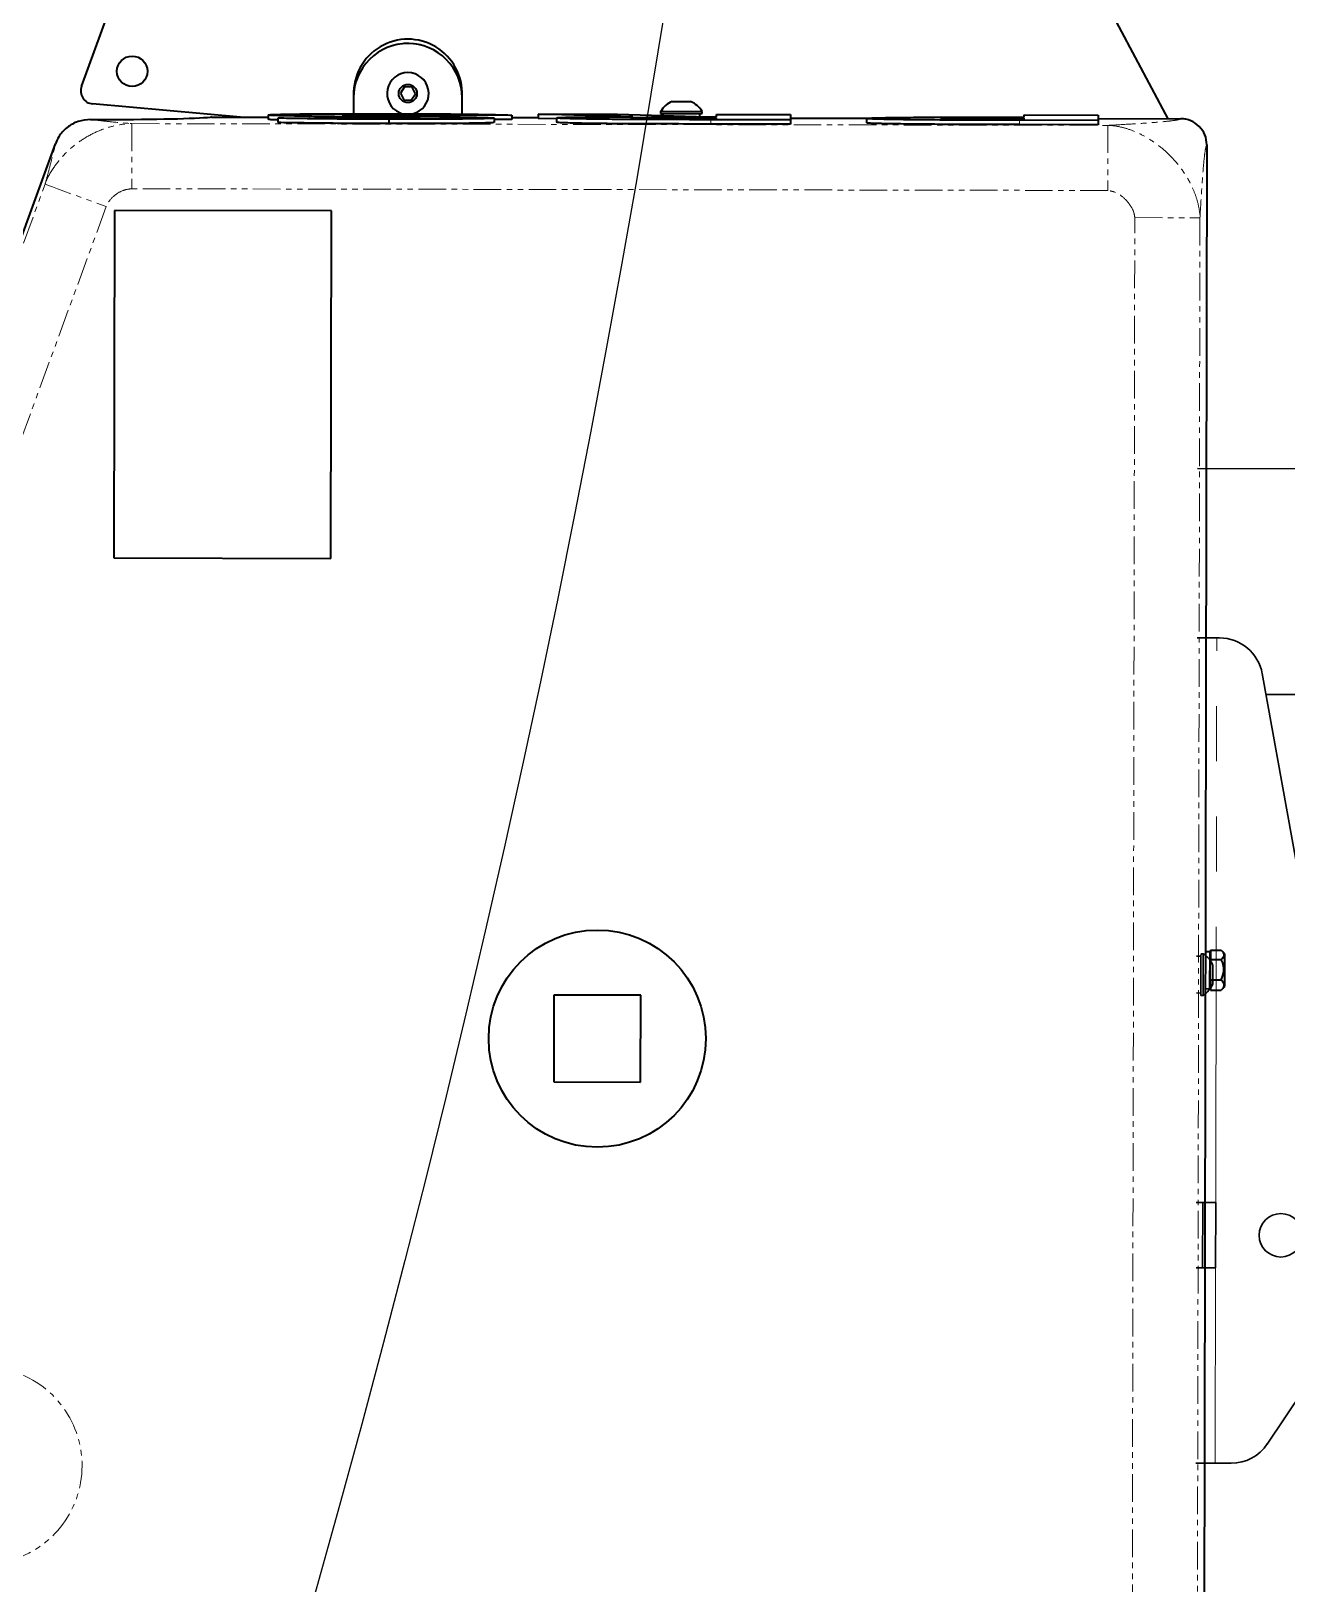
# Model space of a CAD drawing. Header units: millimetres. Extents: x -383313 to -161684, y -117025 to 99224.
# Drawn here: x -341535.9 to -341246.7, y -6593.1 to -6235.6 of the extents above; entities that cross this region are included whole.
import ezdxf

# ---------------------------------------------------------------- set-up
doc = ezdxf.new("R2010")
doc.units = ezdxf.units.MM
doc.header["$MEASUREMENT"] = 0
doc.linetypes.add('AM_ISO08W050x2', pattern=[9, 6, -0.75, 1.5, -0.75])
doc.linetypes.add('PHANTOM', pattern=[12.7, 6.35, -1.27, 1.27, -1.27, 1.27, -1.27])
for name, color, linetype in [('Dimension', 7, 'Continuous'), ('P-0000', 7, 'Continuous'), ('Робот', 30, 'Continuous')]:
    doc.layers.add(name, color=color, linetype=linetype)

# ---------------------------------------------------------------- blocks, each defined once
blk = doc.blocks.new('Робот ABB IRB660_3.15 (сверху)')
at = {"layer": 'Робот'}
blk.add_circle((0, 0), 3150, dxfattribs=at)
blk = doc.blocks.new('A$C58A1799D')
at = {"color": 7, "linetype": 'Continuous', "lineweight": 30}
for p, q in [((147.25, 263.75), (56.65, 263.75)), ((56.65, 259.85), (57.1, 259.85)), ((57.165, 259.85), (57.1, 259.85)), ((59.984, 248.939), (58.149, 259.029)), ((58.236, 258.55), (59.25, 258.55)), ((56.75, 252.525), (56.65, 252.525)), ((56.8, 252.58), (56.75, 252.58)), ((56.75, 252.58), (56.75, 252.523)), ((56.75, 252.523), (56.75, 251.62)), ((56.8, 252.58), (56.8, 252.523)), ((56.8, 252.523), (56.8, 251.62)), ((57.025, 252.31), (57.025, 251.89)), ((56.65, 251.675), (56.75, 251.675)), ((56.75, 251.62), (56.8, 251.62)), ((57.1, 246.85), (56.65, 246.85)), ((56.8, 245.35), (56.8, 246.85)), ((57.1, 245.35), (57.1, 246.85)), ((56.65, 245.35), (57.1, 245.35)), ((58.297, 241.295), (59.832, 243.598)), ((57.1, 240.85), (56.65, 240.85)), ((57.1, 240.85), (57.465, 240.85))]:
    blk.add_line(p, q, dxfattribs=at)
at = {"color": 8, "linetype": 'PHANTOM', "lineweight": 0}
for p, q in [((57.1, 246.85), (57.1, 259.85)), ((57.1, 240.85), (57.1, 245.35))]:
    blk.add_line(p, q, dxfattribs=at)
at = {"color": 7, "linetype": 'Continuous', "lineweight": 30}
blk.add_circle((58.6, 246.1), 0.5, dxfattribs=at)
for centre, radius, start, end in [((57.165, 258.85), 1, 10.3048, 90), ((56.499, 252.1), 0.567, 21.7451, 57.866), ((56.499, 252.1), 0.567, 302.134, 338.2549), ((57.465, 241.85), 1, 270, 326.3099)]:
    blk.add_arc(centre, radius, start, end, dxfattribs=at)
blk = doc.blocks.new('yjttytt')
at = {"color": 7, "linetype": 'Continuous', "lineweight": 35}
for p, q in [((38038.03, 8673.2), (38122.46, 8642.47)), ((38128.12, 8634.39), (38128.12, 8630.31)), ((38128.71, 8599.87), (38131.69, 8633.91)), ((38135.7, 8636.47), (38315.35, 8571.09)), ((38027.16, 8628.86), (38027.16, 8578.86)), ((38107.16, 8628.86), (38027.16, 8628.86)), ((38107.16, 8578.86), (38107.16, 8628.86)), ((38128.71, 8606.51), (38128.7, 8606.75)), ((38128.71, 8606.51), (38128.71, 8593.46)), ((38128.46, 8591.22), (38127.46, 8591.22)), ((38129.21, 8593.46), (38128.21, 8593.46)), ((38128.46, 8591.22), (38128.61, 8578.98)), ((38027.16, 8578.86), (38107.16, 8578.86)), ((38133.21, 8573.81), (38129.54, 8573.81)), ((38128.27, 8565.69), (38127.27, 8565.69)), ((38129.33, 8566.19), (38129.03, 8566.19)), ((38132.76, 8562.26), (38132.67, 8560.53)), ((38134.31, 8563.04), (38132.76, 8562.26)), ((38135.76, 8562.09), (38134.31, 8563.04)), ((38135.66, 8560.36), (38135.76, 8562.09)), ((38132.67, 8560.53), (38134.12, 8559.58)), ((38134.12, 8559.58), (38135.66, 8560.36)), ((38129.18, 8551.51), (38128.85, 8551.51)), ((38129.29, 8537.37), (38129.18, 8551.51)), ((38129.48, 8548.81), (38133.21, 8548.81)), ((38128.58, 8541.41), (38127.58, 8541.41)), ((38128.29, 8537.37), (38128.26, 8541.41)), ((38129.29, 8537.37), (38128.29, 8537.37)), ((38128.71, 8537.37), (38128.71, 8531.32)), ((38128.41, 8527.05), (38128.52, 8531.32)), ((38129.52, 8531.32), (38128.52, 8531.32)), ((38128.96, 8509.51), (38129.52, 8531.32)), ((38129.52, 8531.32), (38129.52, 8513.03)), ((37906.71, 8527.31), (37906.71, 8507.31)), ((37926.71, 8527.31), (37906.71, 8527.31)), ((37926.71, 8507.31), (37926.71, 8527.31)), ((38128.65, 8527.05), (38127.65, 8527.05)), ((38129.52, 8513.03), (38128.99, 8492.19)), ((37906.71, 8507.31), (37926.71, 8507.31)), ((38129.71, 8502.56), (38129.25, 8502.56)), ((38130.21, 8503.11), (38129.71, 8503.11)), ((38129.71, 8503.11), (38129.71, 8502.54)), ((38129.71, 8502.54), (38129.71, 8493.51)), ((38130.21, 8503.11), (38130.21, 8502.54)), ((38130.21, 8502.54), (38130.21, 8493.51)), ((38132.46, 8500.41), (38132.46, 8496.21)), ((38128.52, 8494.96), (38128.52, 8490.26)), ((38128.77, 8490.26), (38128.77, 8495.64)), ((38129.04, 8494.06), (38129.71, 8494.06)), ((38127.3, 8473.21), (38127.3, 8491.51)), ((38128.3, 8473.21), (38128.3, 8491.51)), ((38128.99, 8492.19), (38128.99, 8490.26)), ((38129.71, 8493.51), (38130.21, 8493.51)), ((38128.52, 8490.26), (38128.77, 8490.26)), ((38321.14, 8488.87), (38128.71, 8386.31)), ((38128.99, 8490.26), (38129.52, 8490.26)), ((38129.52, 8490.26), (38129.52, 8473.21)), ((38128.3, 8473.21), (38127.3, 8473.21)), ((38129.52, 8473.21), (38128.3, 8473.21)), ((38128.71, 8473.21), (38128.71, 8455.35)), ((38128.65, 8455.71), (38127.65, 8455.71)), ((38128.71, 8438.38), (38128.71, 8434.01)), ((38128.52, 8424.08), (38128.52, 8419.36)), ((38128.77, 8419.36), (38128.77, 8424.68)), ((38127.3, 8402.31), (38127.3, 8420.45)), ((38128.3, 8402.31), (38128.3, 8420.45)), ((38128.52, 8419.36), (38128.77, 8419.36)), ((38128.99, 8419.36), (38129.52, 8419.36)), ((38129.52, 8419.36), (38129.52, 8402.31)), ((38128.3, 8402.31), (38127.3, 8402.31)), ((38129.52, 8402.31), (38128.3, 8402.31)), ((38128.71, 8402.31), (38128.71, 8383.31)), ((38122.71, 8377.31), (37742.71, 8377.31)), ((37928.09, 8376.11), (37928.09, 8373.64)), ((37930.53, 8376.11), (37928.09, 8376.11)), ((37928.46, 8377.31), (37928.46, 8376.31)), ((37936.96, 8376.31), (37928.46, 8376.31)), ((37929.01, 8376.31), (37929.01, 8376.11)), ((37930.53, 8376.11), (37930.53, 8373.64)), ((37930.53, 8376.11), (37935.15, 8376.11)), ((37935.15, 8376.11), (37935.15, 8373.64)), ((37937.33, 8376.11), (37935.15, 8376.11)), ((37936.41, 8376.11), (37936.41, 8376.31)), ((37936.96, 8376.31), (37936.96, 8377.31)), ((37937.33, 8376.11), (37937.33, 8373.64)), ((37928.2, 8373.54), (37928.09, 8373.64)), ((37928.17, 8373.56), (37928.93, 8372.81)), ((37928.93, 8372.81), (37930.92, 8372.81)), ((37930.92, 8372.81), (37936.5, 8372.81)), ((37936.5, 8372.81), (37937.25, 8373.56))]:
    blk.add_line(p, q, dxfattribs=at)
at = {"color": 7, "linetype": 'PHANTOM', "lineweight": 18}
for p, q in [((38039.96, 8671.47), (38113.17, 8644.83)), ((38108.04, 8630.74), (38034.84, 8657.38)), ((38112.17, 8400.09), (38112.17, 8624.85)), ((38127.16, 8624.85), (38112.17, 8624.85)), ((38127.16, 8624.85), (38127.16, 8400.09)), ((38128.7, 8593.46), (38128.7, 8606.75)), ((38128.93, 8584.05), (38128.55, 8584.05)), ((38128.78, 8572.35), (38128.52, 8572.35)), ((38128.7, 8531.32), (38128.7, 8537.37)), ((38128.77, 8495.64), (38128.52, 8495.64)), ((38128.3, 8491.51), (38127.3, 8491.51)), ((38128.7, 8455.43), (38128.7, 8473.21)), ((38128.77, 8424.68), (38128.52, 8424.68)), ((38128.3, 8420.45), (38127.3, 8420.45)), ((38128.7, 8383.32), (38128.7, 8402.31)), ((38127.16, 8400.09), (38112.17, 8400.09)), ((37759.49, 8393.86), (38105.93, 8393.86)), ((38105.93, 8393.86), (38105.93, 8378.86)), ((37742.72, 8377.32), (38122.7, 8377.32)), ((38105.93, 8378.86), (37759.49, 8378.86))]:
    blk.add_line(p, q, dxfattribs=at)
at = {"color": 7, "linetype": 'PHANTOM', "lineweight": 18, "flags": 128}
for points in [[(38113.17, 8644.83), (38113.08, 8644.58), (38112.88, 8644.02), (38112.56, 8643.14), (38112.13, 8641.97), (38111.61, 8640.53), (38111, 8638.86), (38110.33, 8637.01), (38109.6, 8635), (38108.83, 8632.9), (38108.04, 8630.74)], [(38128.7, 8383.32), (38128.71, 8383.31), (38128.71, 8383.31)], [(38122.71, 8377.31), (38122.71, 8377.31), (38122.7, 8377.32)]]:
    blk.add_lwpolyline(points, dxfattribs=at)
at = {"color": 7, "linetype": 'Continuous', "lineweight": 35, "flags": 128}
blk.add_lwpolyline([(38130.19, 8563.94), (38129.63, 8562.75), (38129.52, 8562.33)], dxfattribs=at)
at = {"color": 7, "linetype": 'Continuous', "lineweight": 35}
for centre, radius in [((38139.21, 8624.81), 3.5), ((38134.21, 8561.31), 2.1), ((37916.71, 8517.31), 25)]:
    blk.add_circle(centre, radius, dxfattribs=at)
at = {"color": 7, "linetype": 'PHANTOM', "lineweight": 18}
for centre, radius, start, end in [((37818.17, 8658.46), 22.69, 192.6196, 347.3804), ((38134.21, 8561.31), 11.7, 321.2243, 38.7757)]:
    blk.add_arc(centre, radius, start, end, dxfattribs=at)
at = {"color": 7, "linetype": 'Continuous', "lineweight": 35}
for centre, radius, start, end in [((38134.68, 8633.65), 3, 70, 175), ((38133.21, 8561.31), 12.5, 0, 90), ((38134.21, 8561.31), 12.5, 267.7076, 92.2924), ((38134.21, 8561.31), 4.8, 193.2572, 146.8424), ((38133.21, 8561.31), 12.5, 270, 0), ((38127.2, 8498.31), 5.67, 21.7451, 57.866), ((38127.2, 8498.31), 5.67, 302.134, 338.2549), ((38122.71, 8383.31), 6, 270, 0)]:
    blk.add_arc(centre, radius, start, end, dxfattribs=at)
blk.add_ellipse((38128.99, 8630.31), major_axis=(0, 25), ratio=0.034921, start_param=1.570796, end_param=2.801096, dxfattribs=at)
at = {"color": 7, "linetype": 'PHANTOM', "lineweight": 18}
for points, knots in [([(38113.17, 8644.83), (38113.17, 8644.83), (38114.6, 8644.38), (38116.87, 8643.04), (38120.06, 8640.52), (38122.57, 8637.68), (38124.6, 8634.52), (38126.04, 8631.29), (38126.92, 8627.99), (38127.16, 8625.95), (38127.16, 8624.85), (38127.16, 8624.85)], [0, 0, 0, 0, 0.000002, 0.171901, 0.319054, 0.466309, 0.606705, 0.747053, 0.873591, 0.999998, 1, 1, 1, 1]), ([(38113.17, 8644.83), (38114.21, 8644.54), (38116.28, 8643.98), (38118.85, 8643.31), (38120.94, 8642.79), (38121.96, 8642.58), (38122.46, 8642.47)], [0, 0, 0, 0, 0.285355, 0.566855, 0.784871, 1, 1, 1, 1]), ([(38128.12, 8634.39), (38128.03, 8633.72), (38127.85, 8632.39), (38127.52, 8629.23), (38127.3, 8626.52), (38127.16, 8624.85)], [0, 0, 0, 0, 0.274296, 0.553265, 1, 1, 1, 1]), ([(38112.17, 8624.85), (38112.1, 8625.42), (38111.94, 8626.77), (38110.85, 8628.69), (38109.43, 8630.11), (38108.37, 8630.59), (38108.04, 8630.74)], [0, 0, 0, 0, 0.223888, 0.53862, 0.856879, 1, 1, 1, 1]), ([(38105.93, 8393.86), (38106.29, 8393.91), (38107.39, 8394.06), (38109.09, 8395.02), (38110.77, 8396.61), (38111.89, 8398.4), (38112.09, 8399.64), (38112.17, 8400.09)], [0, 0, 0, 0, 0.116676, 0.350689, 0.601839, 0.855006, 1, 1, 1, 1]), ([(38127.16, 8400.09), (38127.16, 8400.09), (38127.16, 8399.35), (38126.98, 8397.88), (38126.36, 8395.37), (38125.27, 8392.67), (38123.66, 8389.87), (38121.69, 8387.26), (38119.26, 8384.76), (38116.39, 8382.49), (38113.4, 8380.78), (38110.6, 8379.65), (38108.18, 8379.04), (38106.65, 8378.86), (38105.93, 8378.86), (38105.93, 8378.86)], [0, 0, 0, 0, 0.000002, 0.074142, 0.148358, 0.244545, 0.340833, 0.438678, 0.536541, 0.650337, 0.764039, 0.84607, 0.928015, 0.999998, 1, 1, 1, 1]), ([(38127.16, 8400.09), (38127.25, 8398.46), (38127.44, 8395.24), (38127.72, 8390.96), (38127.99, 8387.63), (38128.24, 8385.31), (38128.47, 8383.81), (38128.62, 8383.48), (38128.7, 8383.32)], [0, 0, 0, 0, 0.198816, 0.392415, 0.579821, 0.722709, 0.862348, 1, 1, 1, 1]), ([(38128.7, 8383.32), (38128.59, 8382.47), (38128.37, 8380.7), (38126.75, 8378.69), (38124.73, 8377.52), (38123.36, 8377.39), (38122.7, 8377.32)], [0, 0, 0, 0, 0.270277, 0.562425, 0.78972, 1, 1, 1, 1]), ([(38122.7, 8377.32), (38122.55, 8377.39), (38122.25, 8377.54), (38120.86, 8377.76), (38118.91, 8377.98), (38115.9, 8378.24), (38111.61, 8378.53), (38107.84, 8378.75), (38105.93, 8378.86)], [0, 0, 0, 0, 0.131371, 0.264487, 0.400488, 0.539949, 0.766202, 1, 1, 1, 1])]:
    blk.add_open_spline(points, degree=3, knots=knots, dxfattribs=at)
at = {"color": 7, "linetype": 'Continuous', "lineweight": 35}
for points, knots in [([(38128.12, 8634.39), (38128.02, 8635.36), (38127.83, 8637.3), (38126.35, 8639.86), (38124.45, 8641.6), (38123.01, 8642.23), (38122.46, 8642.47)], [0, 0, 0, 0, 0.276602, 0.553284, 0.828003, 1, 1, 1, 1]), ([(38127.27, 8565.69), (38127.27, 8568.15), (38127.28, 8573.07), (38127.32, 8579.84), (38127.38, 8585.9), (38127.44, 8589.44), (38127.46, 8591.22)], [0, 0, 0, 0, 0.2800159, 0.5599547, 0.7799562, 1, 1, 1, 1]), ([(38128.06, 8591.22), (38128.07, 8591.48), (38128.09, 8592.24), (38128.14, 8593.21), (38128.18, 8593.38), (38128.21, 8593.46)], [0, 0, 0, 0, 0.211639, 0.606336, 1, 1, 1, 1]), ([(38128.27, 8565.69), (38128.27, 8568.15), (38128.28, 8573.07), (38128.32, 8579.84), (38128.38, 8585.9), (38128.44, 8589.44), (38128.46, 8591.22)], [0, 0, 0, 0, 0.2800159, 0.5599547, 0.7799562, 1, 1, 1, 1]), ([(38128.93, 8584.05), (38128.94, 8585.17), (38128.97, 8587.42), (38129.03, 8590.13), (38129.08, 8592.03), (38129.14, 8593.22), (38129.18, 8593.38), (38129.21, 8593.46)], [0, 0, 0, 0, 0.280538, 0.560799, 0.707576, 0.85398, 1, 1, 1, 1]), ([(38129.21, 8593.46), (38129.23, 8593.38), (38129.27, 8593.22), (38129.33, 8592.05), (38129.37, 8590.56), (38129.42, 8588.34), (38129.46, 8585.32), (38129.51, 8581.16), (38129.53, 8576.46), (38129.55, 8571.28), (38129.55, 8567.82), (38129.55, 8566.08)], [0, 0, 0, 0, 0.062138, 0.124446, 0.186926, 0.249451, 0.374474, 0.499571, 0.666355, 0.833173, 1, 1, 1, 1]), ([(38128.78, 8572.35), (38128.81, 8574.54), (38128.85, 8578.46), (38128.9, 8582.34), (38128.93, 8584.05)], [0, 0, 0, 0, 0.560022, 1, 1, 1, 1]), ([(38128.61, 8578.98), (38128.59, 8577.84), (38128.55, 8575.55), (38128.51, 8572.13), (38128.49, 8568.88), (38128.49, 8566.86), (38128.49, 8565.85)], [0, 0, 0, 0, 0.280001, 0.559953, 0.779985, 1, 1, 1, 1]), ([(38129.22, 8576.41), (38129.21, 8576.35), (38129.19, 8576.22), (38129.16, 8575.37), (38129.12, 8573.64), (38129.07, 8569.84), (38129.03, 8566.54), (38129.01, 8564.35)], [0, 0, 0, 0, 0.061845, 0.124268, 0.249164, 0.499373, 1, 1, 1, 1]), ([(38129.33, 8566.19), (38129.33, 8567.13), (38129.33, 8569.02), (38129.32, 8571.83), (38129.29, 8574.11), (38129.27, 8575.56), (38129.24, 8576.27), (38129.23, 8576.37), (38129.22, 8576.41)], [0, 0, 0, 0, 0.250337, 0.5006114, 0.7506391, 0.8755259, 0.9379635, 1, 1, 1, 1]), ([(38128.63, 8559.97), (38128.64, 8561.1), (38128.68, 8563.37), (38128.73, 8567.52), (38128.76, 8570.52), (38128.78, 8572.35)], [0, 0, 0, 0, 0.279923, 0.559951, 1, 1, 1, 1]), ([(38127.58, 8541.41), (38127.56, 8541.49), (38127.52, 8541.65), (38127.47, 8542.77), (38127.43, 8544.1), (38127.39, 8546.08), (38127.35, 8548.74), (38127.31, 8553.13), (38127.28, 8558.81), (38127.27, 8563.39), (38127.27, 8565.69)], [0, 0, 0, 0, 0.0621001, 0.1244109, 0.1869036, 0.2494492, 0.374519, 0.4996498, 0.7497712, 1, 1, 1, 1]), ([(38128.58, 8541.41), (38128.56, 8541.49), (38128.52, 8541.65), (38128.47, 8542.77), (38128.43, 8544.1), (38128.39, 8546.08), (38128.35, 8548.74), (38128.31, 8553.13), (38128.27, 8558.81), (38128.27, 8563.39), (38128.27, 8565.69)], [0, 0, 0, 0, 0.0621001, 0.1244109, 0.1869036, 0.2494492, 0.374519, 0.4996498, 0.7497712, 1, 1, 1, 1]), ([(38128.49, 8565.85), (38128.49, 8564.49), (38128.49, 8562.46), (38128.52, 8560.16), (38128.53, 8559.11), (38128.55, 8558.57), (38128.56, 8558.5), (38128.57, 8558.46)], [0, 0, 0, 0, 0.500292, 0.750509, 0.875581, 0.938016, 1, 1, 1, 1]), ([(38129.18, 8551.51), (38129.2, 8552.74), (38129.26, 8555.21), (38129.31, 8559.07), (38129.33, 8562.76), (38129.33, 8565.05), (38129.33, 8566.19)], [0, 0, 0, 0, 0.279931, 0.559839, 0.779913, 1, 1, 1, 1]), ([(38129.55, 8566.08), (38129.55, 8564.21), (38129.55, 8560.45), (38129.53, 8554.84), (38129.5, 8549.68), (38129.45, 8545.07), (38129.38, 8541.02), (38129.32, 8538.59), (38129.29, 8537.37)], [0, 0, 0, 0, 0.1867252, 0.3734315, 0.5601009, 0.7067665, 0.8533977, 1, 1, 1, 1]), ([(38129.01, 8564.35), (38128.98, 8562.21), (38128.93, 8557.94), (38128.87, 8552.66), (38128.81, 8548.51), (38128.77, 8545.98), (38128.72, 8544.1), (38128.68, 8542.83), (38128.64, 8541.71), (38128.6, 8541.51), (38128.58, 8541.41)], [0, 0, 0, 0, 0.2502186, 0.5004232, 0.6255257, 0.7505711, 0.8131203, 0.8756284, 0.9380102, 1, 1, 1, 1]), ([(38128.57, 8558.46), (38128.58, 8558.51), (38128.59, 8558.59), (38128.61, 8559.19), (38128.62, 8559.67), (38128.63, 8559.97)], [0, 0, 0, 0, 0.277754, 0.559944, 1, 1, 1, 1]), ([(38127.3, 8491.51), (38127.3, 8494.79), (38127.3, 8501.36), (38127.32, 8509.57), (38127.35, 8516.06), (38127.4, 8520), (38127.45, 8522.96), (38127.5, 8524.98), (38127.56, 8526.69), (38127.62, 8526.93), (38127.65, 8527.05)], [0, 0, 0, 0, 0.250301, 0.500543, 0.625635, 0.750648, 0.813196, 0.875688, 0.937966, 1, 1, 1, 1]), ([(38128.3, 8491.51), (38128.3, 8494.79), (38128.3, 8501.36), (38128.32, 8509.57), (38128.35, 8516.06), (38128.4, 8520), (38128.45, 8522.96), (38128.5, 8524.98), (38128.56, 8526.69), (38128.62, 8526.93), (38128.65, 8527.05)], [0, 0, 0, 0, 0.250301, 0.500543, 0.625635, 0.750648, 0.813196, 0.875688, 0.937966, 1, 1, 1, 1]), ([(38128.65, 8527.05), (38128.67, 8526.99), (38128.71, 8526.87), (38128.76, 8525.89), (38128.81, 8524.38), (38128.85, 8522.33), (38128.9, 8519.05), (38128.94, 8514.75), (38128.96, 8511.26), (38128.96, 8509.51)], [0, 0, 0, 0, 0.083082, 0.166241, 0.249545, 0.374517, 0.499609, 0.749746, 1, 1, 1, 1]), ([(38128.64, 8510), (38128.63, 8509.94), (38128.61, 8509.8), (38128.58, 8508.71), (38128.55, 8507.16), (38128.54, 8505.17), (38128.52, 8502.46), (38128.52, 8499.05), (38128.52, 8496.33), (38128.52, 8494.96)], [0, 0, 0, 0, 0.061981, 0.124413, 0.249228, 0.374298, 0.499417, 0.749694, 1, 1, 1, 1]), ([(38128.77, 8495.64), (38128.77, 8498.27), (38128.77, 8501.57), (38128.75, 8505.5), (38128.74, 8507.43), (38128.72, 8508.96), (38128.68, 8509.87), (38128.66, 8509.96), (38128.64, 8510)], [0, 0, 0, 0, 0.500737, 0.625946, 0.751061, 0.875598, 0.937857, 1, 1, 1, 1]), ([(38127.3, 8420.45), (38127.3, 8423.72), (38127.3, 8430.24), (38127.32, 8438.4), (38127.36, 8444.85), (38127.4, 8448.77), (38127.45, 8451.7), (38127.49, 8453.51), (38127.54, 8454.78), (38127.59, 8455.57), (38127.63, 8455.66), (38127.65, 8455.71)], [0, 0, 0, 0, 0.250163, 0.500264, 0.625301, 0.750259, 0.812765, 0.875221, 0.916856, 0.958436, 1, 1, 1, 1]), ([(38128.3, 8420.45), (38128.3, 8423.72), (38128.3, 8430.24), (38128.32, 8438.4), (38128.35, 8444.85), (38128.4, 8448.77), (38128.45, 8451.7), (38128.49, 8453.51), (38128.54, 8454.78), (38128.59, 8455.57), (38128.63, 8455.66), (38128.65, 8455.71)], [0, 0, 0, 0, 0.250163, 0.500264, 0.625301, 0.750259, 0.812765, 0.875221, 0.916856, 0.958436, 1, 1, 1, 1]), ([(38128.65, 8455.71), (38128.67, 8455.64), (38128.71, 8455.51), (38128.77, 8454.47), (38128.82, 8452.88), (38128.86, 8450.73), (38128.91, 8447.33), (38128.95, 8442.87), (38128.96, 8439.23), (38128.97, 8437.41)], [0, 0, 0, 0, 0.083055, 0.166208, 0.24953, 0.374518, 0.499623, 0.749765, 1, 1, 1, 1]), ([(38128.65, 8438.66), (38128.63, 8438.53), (38128.6, 8438.27), (38128.56, 8436.67), (38128.55, 8435.46), (38128.54, 8434.72)], [0, 0, 0, 0, 0.276473, 0.557236, 1, 1, 1, 1]), ([(38128.77, 8424.68), (38128.77, 8425.95), (38128.77, 8428.51), (38128.77, 8431.71), (38128.75, 8434.24), (38128.74, 8436.1), (38128.71, 8437.56), (38128.68, 8438.5), (38128.66, 8438.6), (38128.65, 8438.66)], [0, 0, 0, 0, 0.250313, 0.500595, 0.625704, 0.750782, 0.875529, 0.938001, 1, 1, 1, 1]), ([(38128.97, 8437.41), (38128.98, 8435.73), (38128.98, 8432.37), (38128.99, 8426.35), (38128.99, 8422.01), (38128.99, 8419.36)], [0, 0, 0, 0, 0.279968, 0.559979, 1, 1, 1, 1]), ([(38128.54, 8434.72), (38128.54, 8433.73), (38128.53, 8431.77), (38128.52, 8428.21), (38128.52, 8425.64), (38128.52, 8424.08)], [0, 0, 0, 0, 0.279862, 0.559913, 1, 1, 1, 1]), ([(37930.53, 8373.64), (37930.18, 8373.37), (37929.59, 8372.9), (37928.72, 8373.11), (37928.29, 8373.48), (37928.09, 8373.64)], [0, 0, 0, 0, 0.4391312, 0.7513778, 1, 1, 1, 1]), ([(37930.53, 8373.64), (37931.19, 8373.37), (37932.32, 8372.9), (37933.97, 8373.11), (37934.78, 8373.48), (37935.15, 8373.64)], [0, 0, 0, 0, 0.43913, 0.751378, 1, 1, 1, 1]), ([(37937.33, 8373.64), (37937.2, 8373.52), (37936.85, 8373.17), (37936.2, 8372.91), (37935.58, 8373.21), (37935.25, 8373.54), (37935.15, 8373.64)], [0, 0, 0, 0, 0.183017, 0.512574, 0.856285, 1, 1, 1, 1])]:
    blk.add_open_spline(points, degree=3, knots=knots, dxfattribs=at)
blk = doc.blocks.new('A$C48DD7FF4')
at = {"layer": 'Dimension', "rotation": 180}
blk.add_blockref('yjttytt', (36413.21, 7943.31), dxfattribs=at)
at = {"layer": 'P-0000', "color": 1, "linetype": 'Continuous', "xscale": 10, "yscale": 10, "zscale": 10, "rotation": 90}
blk.add_blockref('A$C58A1799D', (1002.5, -1002.5), dxfattribs=at)
blk = doc.blocks.new('A$C85faf101')
at = {"layer": 'P-0000', "color": 7, "linetype": 'AM_ISO08W050x2', "rotation": 269.8977813728555}
blk.add_blockref('A$C48DD7FF4', (1020.31, 0, 5), dxfattribs=at)

msp = doc.modelspace()

# ---------------------------------------------------------------- block references
at = {"ltscale": 100}
msp.add_blockref('A$C85faf101', (-341854.51332, -7972.09281), dxfattribs=at)
at = {"layer": 'Робот', "rotation": 180}
msp.add_blockref('Робот ABB IRB660_3.15 (сверху)', (-344500.63713, -5731.42318), dxfattribs=at)

doc.saveas('drawing.dxf')
